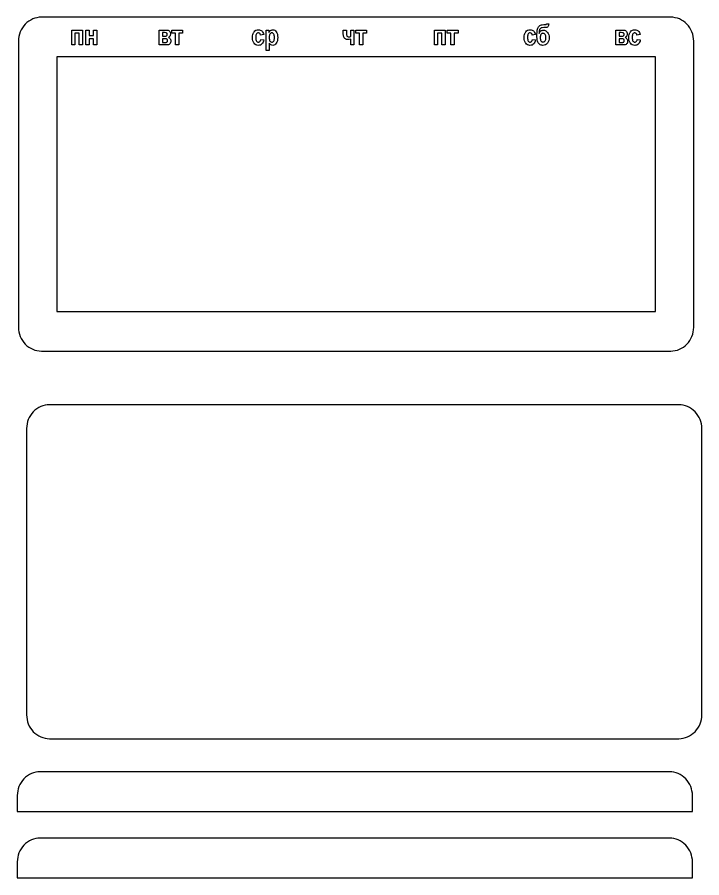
# Model space of a CAD drawing. Extents: x 1222 to 3994, y 2320 to 3800.
# Drawn here: x 2585.1 to 2670.2, y 3289.8 to 3396.9 of the extents above; entities that cross this region are included whole.
import ezdxf

# ---------------------------------------------------------------- set-up
doc = ezdxf.new("R2010")
doc.units = 0
doc.layers.add('____________', color=18, linetype='CONTINUOUS')
doc.layers.add('layer_1', color=250, linetype='CONTINUOUS')

msp = doc.modelspace()

# ---------------------------------------------------------------- linework, layer by layer
at = {"layer": '____________'}
for points in [[(2585.26, 3358.32), (2585.28, 3358.02), (2585.32, 3357.74), (2585.39, 3357.45), (2585.48, 3357.18), (2585.6, 3356.92), (2585.74, 3356.67), (2585.91, 3356.44), (2586.1, 3356.22), (2586.31, 3356.02), (2586.54, 3355.85), (2586.78, 3355.7), (2587.03, 3355.58), (2587.29, 3355.48), (2587.56, 3355.41), (2587.84, 3355.37), (2588.13, 3355.35), (2666.37, 3355.35), (2666.65, 3355.37), (2666.93, 3355.41), (2667.2, 3355.48), (2667.46, 3355.58), (2667.72, 3355.7), (2667.96, 3355.85), (2668.18, 3356.02), (2668.39, 3356.22), (2668.58, 3356.44), (2668.75, 3356.67), (2668.89, 3356.92), (2669.01, 3357.18), (2669.11, 3357.45), (2669.18, 3357.74), (2669.22, 3358.02), (2669.23, 3358.32), (2669.23, 3393.92), (2669.22, 3394.21), (2669.18, 3394.5), (2669.11, 3394.78), (2669.01, 3395.05), (2668.89, 3395.31), (2668.75, 3395.56), (2668.58, 3395.8), (2668.39, 3396.01), (2668.18, 3396.21), (2667.96, 3396.38), (2667.72, 3396.53), (2667.46, 3396.66), (2667.2, 3396.75), (2666.93, 3396.82), (2666.65, 3396.87), (2666.37, 3396.88), (2588.13, 3396.88), (2587.84, 3396.87), (2587.56, 3396.82), (2587.29, 3396.75), (2587.03, 3396.66), (2586.78, 3396.53), (2586.54, 3396.38), (2586.31, 3396.21), (2586.1, 3396.01), (2585.91, 3395.8), (2585.74, 3395.56), (2585.6, 3395.31), (2585.48, 3395.05), (2585.39, 3394.78), (2585.32, 3394.5), (2585.28, 3394.21), (2585.26, 3393.92), (2585.26, 3358.32)], [(2590.03, 3360.29), (2664.46, 3360.29), (2664.46, 3391.94), (2590.03, 3391.94), (2590.03, 3360.29)], [(2586.26, 3310.12), (2586.28, 3309.82), (2586.32, 3309.53), (2586.39, 3309.25), (2586.48, 3308.98), (2586.6, 3308.72), (2586.74, 3308.47), (2586.91, 3308.24), (2587.1, 3308.02), (2587.31, 3307.82), (2587.54, 3307.65), (2587.78, 3307.5), (2588.03, 3307.38), (2588.29, 3307.28), (2588.56, 3307.21), (2588.84, 3307.16), (2589.13, 3307.15), (2667.37, 3307.15), (2667.65, 3307.16), (2667.93, 3307.21), (2668.2, 3307.28), (2668.46, 3307.38), (2668.72, 3307.5), (2668.96, 3307.65), (2669.18, 3307.82), (2669.39, 3308.02), (2669.58, 3308.24), (2669.75, 3308.47), (2669.89, 3308.72), (2670.01, 3308.98), (2670.11, 3309.25), (2670.18, 3309.53), (2670.22, 3309.82), (2670.23, 3310.12), (2670.23, 3345.71), (2670.22, 3346.01), (2670.18, 3346.3), (2670.11, 3346.58), (2670.01, 3346.85), (2669.89, 3347.11), (2669.75, 3347.36), (2669.58, 3347.59), (2669.39, 3347.81), (2669.18, 3348.01), (2668.96, 3348.18), (2668.72, 3348.33), (2668.46, 3348.46), (2668.2, 3348.55), (2667.93, 3348.62), (2667.65, 3348.67), (2667.37, 3348.68), (2589.13, 3348.68), (2588.84, 3348.67), (2588.56, 3348.62), (2588.29, 3348.55), (2588.03, 3348.46), (2587.78, 3348.33), (2587.54, 3348.18), (2587.31, 3348.01), (2587.1, 3347.81), (2586.91, 3347.59), (2586.74, 3347.36), (2586.6, 3347.11), (2586.48, 3346.85), (2586.39, 3346.58), (2586.32, 3346.3), (2586.28, 3346.01), (2586.26, 3345.71), (2586.26, 3310.12)], [(2669.07, 3298.1), (2669.07, 3300.07), (2669.06, 3300.36), (2669.01, 3300.65), (2668.95, 3300.93), (2668.85, 3301.2), (2668.73, 3301.46), (2668.59, 3301.71), (2668.42, 3301.95), (2668.23, 3302.17), (2668.02, 3302.36), (2667.8, 3302.54), (2667.56, 3302.68), (2667.3, 3302.81), (2667.04, 3302.91), (2666.77, 3302.98), (2666.49, 3303.02), (2666.21, 3303.03), (2587.96, 3303.03), (2587.68, 3303.02), (2587.4, 3302.98), (2587.13, 3302.91), (2586.87, 3302.81), (2586.62, 3302.68), (2586.38, 3302.54), (2586.15, 3302.36), (2585.94, 3302.17), (2585.75, 3301.95), (2585.58, 3301.71), (2585.44, 3301.46), (2585.32, 3301.2), (2585.23, 3300.93), (2585.16, 3300.65), (2585.12, 3300.36), (2585.1, 3300.07), (2585.1, 3298.1), (2669.07, 3298.1)], [(2669.07, 3289.85), (2669.07, 3291.82), (2669.06, 3292.11), (2669.01, 3292.4), (2668.95, 3292.68), (2668.85, 3292.95), (2668.73, 3293.21), (2668.59, 3293.46), (2668.42, 3293.7), (2668.23, 3293.92), (2668.02, 3294.11), (2667.8, 3294.29), (2667.56, 3294.43), (2667.3, 3294.56), (2667.04, 3294.66), (2666.77, 3294.73), (2666.49, 3294.77), (2666.21, 3294.78), (2587.96, 3294.78), (2587.68, 3294.77), (2587.4, 3294.73), (2587.13, 3294.66), (2586.87, 3294.56), (2586.62, 3294.43), (2586.38, 3294.29), (2586.15, 3294.11), (2585.94, 3293.92), (2585.75, 3293.7), (2585.58, 3293.46), (2585.44, 3293.21), (2585.32, 3292.95), (2585.23, 3292.68), (2585.16, 3292.4), (2585.12, 3292.11), (2585.1, 3291.82), (2585.1, 3289.85), (2669.07, 3289.85)]]:
    msp.add_lwpolyline(points, close=True, dxfattribs=at)
at = {"layer": 'layer_1'}
for points in [[(2591.89, 3395.28), (2593.22, 3395.28), (2593.22, 3393.43), (2592.82, 3393.43), (2592.82, 3394.88), (2592.28, 3394.88), (2592.28, 3393.43), (2591.89, 3393.43), (2591.89, 3395.28)], [(2593.63, 3395.28), (2594.03, 3395.28), (2594.03, 3394.6), (2594.6, 3394.6), (2594.6, 3395.28), (2595, 3395.28), (2595, 3393.43), (2594.6, 3393.43), (2594.6, 3394.2), (2594.03, 3394.2), (2594.03, 3393.43), (2593.63, 3393.43), (2593.63, 3395.28)], [(2602.76, 3395.28), (2603.63, 3395.28), (2603.75, 3395.27), (2603.86, 3395.25), (2603.95, 3395.21), (2604.03, 3395.16), (2604.08, 3395.09), (2604.12, 3395.01), (2604.15, 3394.91), (2604.16, 3394.79), (2604.15, 3394.72), (2604.14, 3394.65), (2604.12, 3394.58), (2604.09, 3394.52), (2604.05, 3394.47), (2604, 3394.43), (2603.96, 3394.39), (2603.9, 3394.37), (2603.98, 3394.34), (2604.04, 3394.3), (2604.09, 3394.25), (2604.13, 3394.19), (2604.17, 3394.13), (2604.19, 3394.06), (2604.21, 3393.99), (2604.21, 3393.91), (2604.2, 3393.81), (2604.18, 3393.72), (2604.14, 3393.63), (2604.08, 3393.56), (2604.01, 3393.5), (2603.92, 3393.46), (2603.82, 3393.44), (2603.7, 3393.43), (2602.76, 3393.43), (2602.76, 3395.28)], [(2604.31, 3395.28), (2605.67, 3395.28), (2605.67, 3394.88), (2605.19, 3394.88), (2605.19, 3393.43), (2604.79, 3393.43), (2604.79, 3394.88), (2604.31, 3394.88), (2604.31, 3395.28)], [(2615.75, 3394.73), (2615.36, 3394.64), (2615.35, 3394.71), (2615.33, 3394.77), (2615.31, 3394.82), (2615.27, 3394.86), (2615.24, 3394.89), (2615.19, 3394.91), (2615.09, 3394.93), (2615.02, 3394.92), (2614.96, 3394.9), (2614.91, 3394.86), (2614.86, 3394.8), (2614.82, 3394.73), (2614.79, 3394.63), (2614.77, 3394.52), (2614.77, 3394.38), (2614.77, 3394.23), (2614.79, 3394.1), (2614.82, 3394), (2614.86, 3393.92), (2614.91, 3393.86), (2614.96, 3393.81), (2615.03, 3393.79), (2615.1, 3393.78), (2615.15, 3393.78), (2615.2, 3393.8), (2615.24, 3393.82), (2615.28, 3393.86), (2615.32, 3393.91), (2615.34, 3393.97), (2615.37, 3394.04), (2615.38, 3394.13), (2615.77, 3394.05), (2615.74, 3393.89), (2615.69, 3393.76), (2615.62, 3393.64), (2615.54, 3393.55), (2615.45, 3393.48), (2615.34, 3393.42), (2615.22, 3393.39), (2615.08, 3393.38), (2614.92, 3393.4), (2614.79, 3393.44), (2614.66, 3393.52), (2614.56, 3393.64), (2614.51, 3393.7), (2614.47, 3393.78), (2614.41, 3393.94), (2614.37, 3394.13), (2614.36, 3394.35), (2614.37, 3394.56), (2614.41, 3394.75), (2614.44, 3394.84), (2614.47, 3394.92), (2614.51, 3394.99), (2614.56, 3395.06), (2614.66, 3395.17), (2614.79, 3395.25), (2614.93, 3395.3), (2615.09, 3395.31), (2615.22, 3395.31), (2615.33, 3395.28), (2615.43, 3395.23), (2615.52, 3395.17), (2615.6, 3395.09), (2615.66, 3394.99), (2615.71, 3394.87), (2615.75, 3394.73)], [(2616.04, 3395.28), (2616.41, 3395.28), (2616.41, 3395), (2616.45, 3395.07), (2616.5, 3395.13), (2616.61, 3395.23), (2616.67, 3395.27), (2616.74, 3395.29), (2616.81, 3395.31), (2616.88, 3395.31), (2617, 3395.3), (2617.12, 3395.25), (2617.23, 3395.17), (2617.32, 3395.06), (2617.4, 3394.92), (2617.46, 3394.76), (2617.49, 3394.57), (2617.5, 3394.36), (2617.49, 3394.14), (2617.46, 3393.95), (2617.4, 3393.78), (2617.32, 3393.64), (2617.22, 3393.53), (2617.12, 3393.44), (2617, 3393.4), (2616.88, 3393.38), (2616.76, 3393.4), (2616.65, 3393.44), (2616.55, 3393.52), (2616.44, 3393.65), (2616.44, 3392.73), (2616.04, 3392.73), (2616.04, 3395.28)], [(2625.65, 3395.28), (2626.06, 3395.28), (2626.06, 3394.83), (2626.06, 3394.7), (2626.08, 3394.61), (2626.11, 3394.54), (2626.17, 3394.48), (2626.25, 3394.44), (2626.35, 3394.43), (2626.46, 3394.44), (2626.59, 3394.49), (2626.59, 3395.28), (2626.98, 3395.28), (2626.98, 3393.43), (2626.59, 3393.43), (2626.59, 3394.17), (2626.38, 3394.11), (2626.23, 3394.09), (2626.15, 3394.1), (2626.06, 3394.11), (2625.98, 3394.14), (2625.91, 3394.19), (2625.84, 3394.24), (2625.78, 3394.3), (2625.74, 3394.36), (2625.71, 3394.43), (2625.68, 3394.51), (2625.67, 3394.61), (2625.65, 3394.83), (2625.65, 3395.28)], [(2627.2, 3395.28), (2628.55, 3395.28), (2628.55, 3394.88), (2628.07, 3394.88), (2628.07, 3393.43), (2627.68, 3393.43), (2627.68, 3394.88), (2627.2, 3394.88), (2627.2, 3395.28)], [(2636.98, 3395.28), (2638.31, 3395.28), (2638.31, 3393.43), (2637.92, 3393.43), (2637.92, 3394.88), (2637.38, 3394.88), (2637.38, 3393.43), (2636.98, 3393.43), (2636.98, 3395.28)], [(2638.57, 3395.28), (2639.92, 3395.28), (2639.92, 3394.88), (2639.44, 3394.88), (2639.44, 3393.43), (2639.04, 3393.43), (2639.04, 3394.88), (2638.57, 3394.88), (2638.57, 3395.28)], [(2649.54, 3394.73), (2649.15, 3394.64), (2649.14, 3394.71), (2649.12, 3394.77), (2649.09, 3394.82), (2649.06, 3394.86), (2649.02, 3394.89), (2648.98, 3394.91), (2648.88, 3394.93), (2648.81, 3394.92), (2648.74, 3394.9), (2648.69, 3394.86), (2648.64, 3394.8), (2648.6, 3394.73), (2648.58, 3394.63), (2648.56, 3394.52), (2648.55, 3394.38), (2648.56, 3394.23), (2648.58, 3394.1), (2648.6, 3394), (2648.64, 3393.92), (2648.69, 3393.86), (2648.75, 3393.81), (2648.81, 3393.79), (2648.88, 3393.78), (2648.94, 3393.78), (2648.98, 3393.8), (2649.03, 3393.82), (2649.07, 3393.86), (2649.1, 3393.91), (2649.13, 3393.97), (2649.15, 3394.04), (2649.17, 3394.13), (2649.56, 3394.05), (2649.52, 3393.89), (2649.47, 3393.76), (2649.4, 3393.64), (2649.33, 3393.55), (2649.23, 3393.48), (2649.12, 3393.42), (2649, 3393.39), (2648.86, 3393.38), (2648.71, 3393.4), (2648.57, 3393.44), (2648.45, 3393.52), (2648.34, 3393.64), (2648.3, 3393.7), (2648.26, 3393.78), (2648.19, 3393.94), (2648.16, 3394.13), (2648.15, 3394.35), (2648.16, 3394.56), (2648.2, 3394.75), (2648.22, 3394.84), (2648.26, 3394.92), (2648.3, 3394.99), (2648.34, 3395.06), (2648.45, 3395.17), (2648.57, 3395.25), (2648.71, 3395.3), (2648.87, 3395.31), (2649, 3395.31), (2649.12, 3395.28), (2649.22, 3395.23), (2649.31, 3395.17), (2649.38, 3395.09), (2649.44, 3394.99), (2649.5, 3394.87), (2649.54, 3394.73)], [(2650.93, 3396.04), (2651.2, 3396.04), (2651.18, 3395.93), (2651.17, 3395.84), (2651.14, 3395.77), (2651.1, 3395.7), (2651.05, 3395.65), (2650.96, 3395.62), (2650.85, 3395.6), (2650.7, 3395.59), (2650.63, 3395.59), (2650.57, 3395.59), (2650.4, 3395.58), (2650.27, 3395.54), (2650.21, 3395.51), (2650.16, 3395.47), (2650.11, 3395.41), (2650.07, 3395.34), (2650.04, 3395.26), (2650.02, 3395.15), (2650, 3395.02), (2649.99, 3394.86), (2650.04, 3394.96), (2650.09, 3395.04), (2650.15, 3395.11), (2650.22, 3395.17), (2650.29, 3395.21), (2650.37, 3395.24), (2650.46, 3395.26), (2650.55, 3395.27), (2650.69, 3395.25), (2650.82, 3395.2), (2650.94, 3395.11), (2651.05, 3394.98), (2651.14, 3394.84), (2651.2, 3394.68), (2651.24, 3394.51), (2651.26, 3394.33), (2651.24, 3394.14), (2651.2, 3393.97), (2651.13, 3393.81), (2651.04, 3393.66), (2650.92, 3393.54), (2650.79, 3393.45), (2650.64, 3393.4), (2650.48, 3393.38), (2650.36, 3393.39), (2650.25, 3393.42), (2650.15, 3393.46), (2650.06, 3393.52), (2649.97, 3393.6), (2649.9, 3393.69), (2649.85, 3393.79), (2649.8, 3393.91), (2649.77, 3394.05), (2649.74, 3394.23), (2649.73, 3394.46), (2649.72, 3394.72), (2649.74, 3395.03), (2649.75, 3395.17), (2649.77, 3395.29), (2649.8, 3395.4), (2649.83, 3395.51), (2649.87, 3395.6), (2649.92, 3395.68), (2649.98, 3395.74), (2650.04, 3395.8), (2650.11, 3395.85), (2650.19, 3395.89), (2650.29, 3395.93), (2650.39, 3395.95), (2650.61, 3395.97), (2650.82, 3395.97), (2650.85, 3395.97), (2650.88, 3395.98), (2650.91, 3396.01), (2650.93, 3396.04)], [(2659.56, 3395.28), (2660.43, 3395.28), (2660.55, 3395.27), (2660.66, 3395.25), (2660.75, 3395.21), (2660.82, 3395.16), (2660.88, 3395.09), (2660.92, 3395.01), (2660.95, 3394.91), (2660.96, 3394.79), (2660.95, 3394.72), (2660.94, 3394.65), (2660.92, 3394.58), (2660.88, 3394.52), (2660.85, 3394.47), (2660.8, 3394.43), (2660.76, 3394.39), (2660.7, 3394.37), (2660.77, 3394.34), (2660.84, 3394.3), (2660.89, 3394.25), (2660.93, 3394.19), (2660.97, 3394.13), (2660.99, 3394.06), (2661, 3393.99), (2661.01, 3393.91), (2661, 3393.81), (2660.98, 3393.72), (2660.94, 3393.63), (2660.88, 3393.56), (2660.81, 3393.5), (2660.72, 3393.46), (2660.62, 3393.44), (2660.5, 3393.43), (2659.56, 3393.43), (2659.56, 3395.28)], [(2662.56, 3394.73), (2662.17, 3394.64), (2662.16, 3394.71), (2662.14, 3394.77), (2662.12, 3394.82), (2662.08, 3394.86), (2662.05, 3394.89), (2662, 3394.91), (2661.9, 3394.93), (2661.83, 3394.92), (2661.77, 3394.9), (2661.71, 3394.86), (2661.67, 3394.8), (2661.63, 3394.73), (2661.6, 3394.63), (2661.58, 3394.52), (2661.58, 3394.38), (2661.58, 3394.23), (2661.6, 3394.1), (2661.63, 3394), (2661.67, 3393.92), (2661.72, 3393.86), (2661.77, 3393.81), (2661.84, 3393.79), (2661.91, 3393.78), (2661.96, 3393.78), (2662.01, 3393.8), (2662.05, 3393.82), (2662.09, 3393.86), (2662.12, 3393.91), (2662.15, 3393.97), (2662.18, 3394.04), (2662.19, 3394.13), (2662.58, 3394.05), (2662.55, 3393.89), (2662.49, 3393.76), (2662.43, 3393.64), (2662.35, 3393.55), (2662.26, 3393.48), (2662.15, 3393.42), (2662.03, 3393.39), (2661.89, 3393.38), (2661.73, 3393.4), (2661.59, 3393.44), (2661.47, 3393.52), (2661.37, 3393.64), (2661.32, 3393.7), (2661.28, 3393.78), (2661.22, 3393.94), (2661.18, 3394.13), (2661.17, 3394.35), (2661.18, 3394.56), (2661.22, 3394.75), (2661.25, 3394.84), (2661.28, 3394.92), (2661.32, 3394.99), (2661.37, 3395.06), (2661.47, 3395.17), (2661.6, 3395.25), (2661.74, 3395.3), (2661.9, 3395.31), (2662.03, 3395.31), (2662.14, 3395.28), (2662.24, 3395.23), (2662.33, 3395.17), (2662.41, 3395.09), (2662.47, 3394.99), (2662.52, 3394.87), (2662.56, 3394.73)], [(2603.15, 3394.51), (2603.41, 3394.51), (2603.57, 3394.52), (2603.63, 3394.54), (2603.68, 3394.56), (2603.72, 3394.6), (2603.74, 3394.64), (2603.76, 3394.69), (2603.76, 3394.75), (2603.76, 3394.8), (2603.74, 3394.85), (2603.72, 3394.88), (2603.68, 3394.91), (2603.64, 3394.93), (2603.58, 3394.95), (2603.41, 3394.96), (2603.15, 3394.96), (2603.15, 3394.51)], [(2603.15, 3393.74), (2603.47, 3393.74), (2603.61, 3393.75), (2603.67, 3393.77), (2603.72, 3393.79), (2603.75, 3393.82), (2603.77, 3393.86), (2603.79, 3393.91), (2603.79, 3393.97), (2603.79, 3394.03), (2603.77, 3394.09), (2603.74, 3394.13), (2603.7, 3394.16), (2603.65, 3394.18), (2603.57, 3394.2), (2603.36, 3394.21), (2603.15, 3394.21), (2603.15, 3393.74)], [(2616.43, 3394.38), (2616.44, 3394.23), (2616.46, 3394.11), (2616.49, 3394), (2616.53, 3393.92), (2616.59, 3393.85), (2616.64, 3393.81), (2616.71, 3393.78), (2616.78, 3393.77), (2616.84, 3393.78), (2616.9, 3393.8), (2616.96, 3393.85), (2617.01, 3393.91), (2617.05, 3393.99), (2617.07, 3394.09), (2617.09, 3394.21), (2617.1, 3394.36), (2617.09, 3394.49), (2617.07, 3394.61), (2617.04, 3394.71), (2617, 3394.79), (2616.95, 3394.85), (2616.9, 3394.9), (2616.84, 3394.92), (2616.77, 3394.93), (2616.7, 3394.92), (2616.64, 3394.9), (2616.58, 3394.85), (2616.53, 3394.79), (2616.49, 3394.71), (2616.46, 3394.62), (2616.44, 3394.51), (2616.43, 3394.38)], [(2650.13, 3394.34), (2650.14, 3394.22), (2650.16, 3394.11), (2650.19, 3394.02), (2650.23, 3393.93), (2650.29, 3393.87), (2650.34, 3393.82), (2650.41, 3393.8), (2650.48, 3393.79), (2650.56, 3393.8), (2650.63, 3393.83), (2650.69, 3393.87), (2650.74, 3393.94), (2650.79, 3394.02), (2650.82, 3394.12), (2650.84, 3394.22), (2650.84, 3394.33), (2650.84, 3394.45), (2650.82, 3394.56), (2650.79, 3394.65), (2650.74, 3394.73), (2650.69, 3394.8), (2650.62, 3394.85), (2650.56, 3394.87), (2650.48, 3394.88), (2650.41, 3394.87), (2650.35, 3394.85), (2650.29, 3394.8), (2650.23, 3394.73), (2650.19, 3394.65), (2650.16, 3394.56), (2650.14, 3394.46), (2650.13, 3394.34)], [(2659.95, 3394.51), (2660.21, 3394.51), (2660.37, 3394.52), (2660.43, 3394.54), (2660.48, 3394.56), (2660.52, 3394.6), (2660.54, 3394.64), (2660.56, 3394.69), (2660.56, 3394.75), (2660.56, 3394.8), (2660.54, 3394.85), (2660.52, 3394.88), (2660.48, 3394.91), (2660.44, 3394.93), (2660.38, 3394.95), (2660.21, 3394.96), (2659.95, 3394.96), (2659.95, 3394.51)], [(2659.95, 3393.74), (2660.27, 3393.74), (2660.41, 3393.75), (2660.47, 3393.77), (2660.52, 3393.79), (2660.55, 3393.82), (2660.57, 3393.86), (2660.59, 3393.91), (2660.59, 3393.97), (2660.59, 3394.03), (2660.57, 3394.09), (2660.54, 3394.13), (2660.5, 3394.16), (2660.45, 3394.18), (2660.37, 3394.2), (2660.16, 3394.21), (2659.95, 3394.21), (2659.95, 3393.74)]]:
    msp.add_lwpolyline(points, close=True, dxfattribs=at)

doc.saveas('drawing.dxf')
